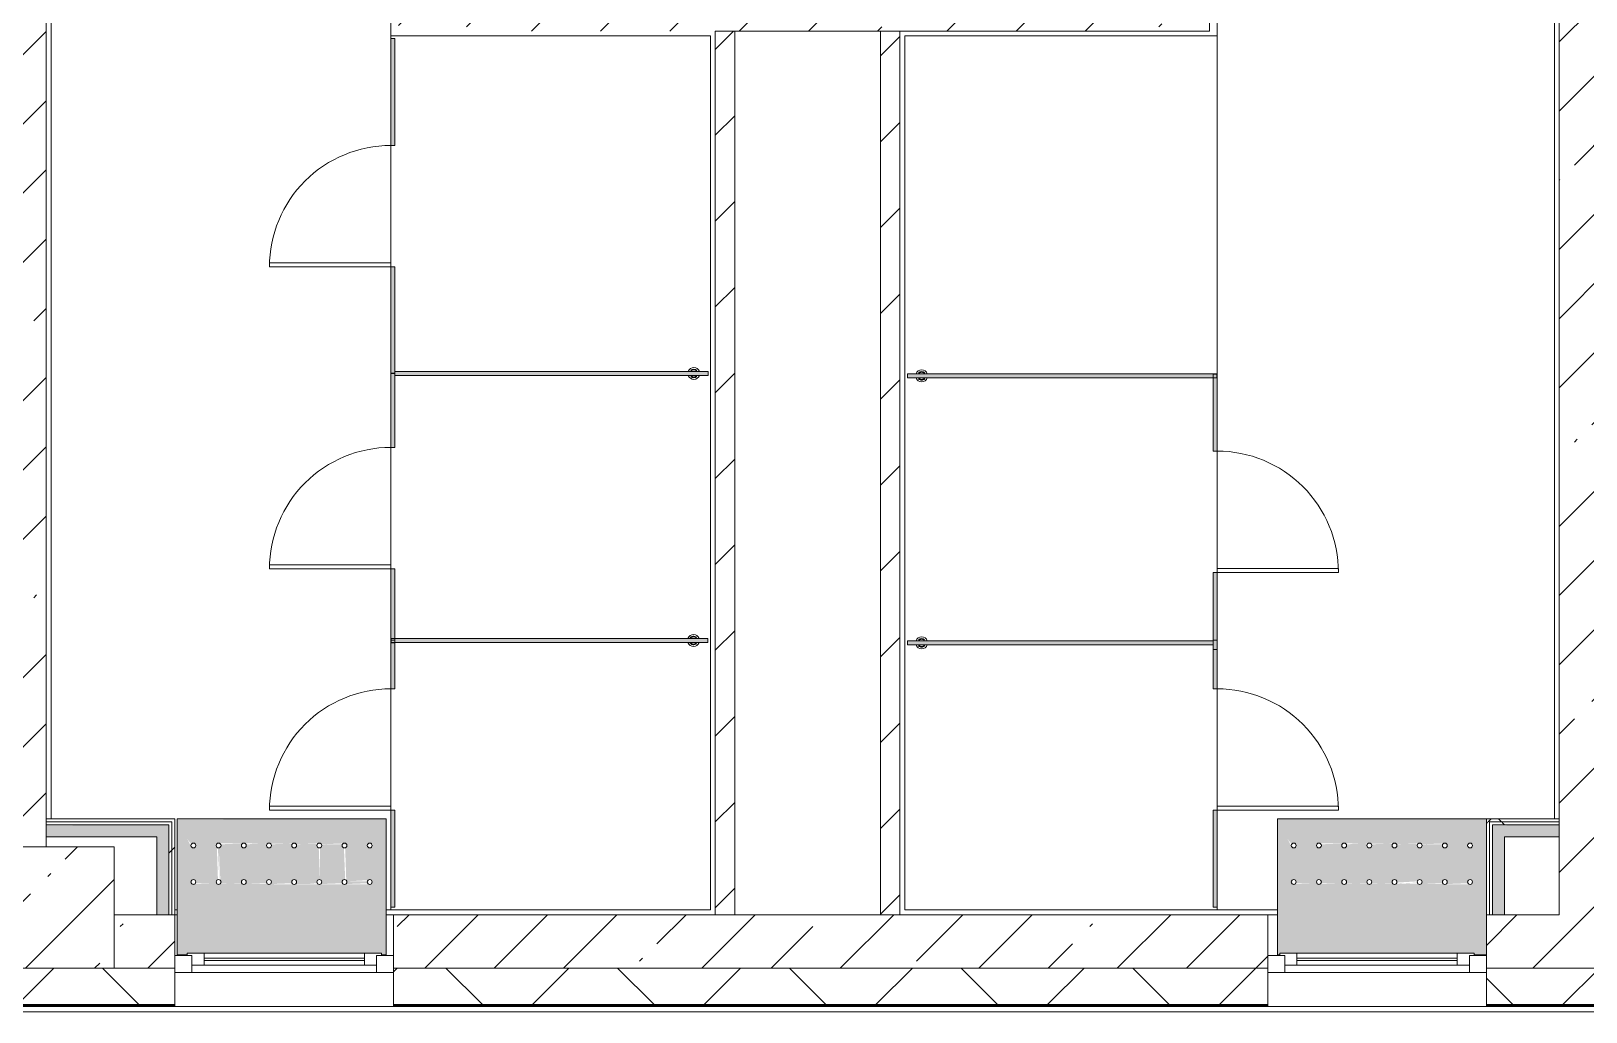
# Model space of a CAD drawing. Header units: millimetres. Extents: x 54725 to 263872, y -8553 to 29614.
# Drawn here: x 202429 to 208832, y -280 to 3760 of the extents above; entities that cross this region are included whole.
import ezdxf

# ---------------------------------------------------------------- set-up
doc = ezdxf.new("R2010")
doc.units = ezdxf.units.MM
for name, color, linetype, lineweight in [('A-DOOR-7', 7, 'Continuous', 5), ('A-GENM-4', 7, 'Continuous', 5), ('A-GLAZ-2', 7, 'Continuous', 5), ('A-WALL', 7, 'Continuous', 9), ('A-WALL-4', 7, 'Continuous', 5), ('I-WALL-3', 7, 'Continuous', 5), ('S-COLS', 7, 'Continuous', 5), ('Знаки', 7, 'Continuous', 5)]:
    doc.layers.add(name, color=color, linetype=linetype, lineweight=lineweight)
for name, color, linetype, lineweight, true_color in [('A-FLOR-1', 7, 'Continuous', 5, 0xaaaaaa), ('A-GENM-5', 7, 'Continuous', 5, 0xe2ddcd), ('I-WALL-1', 7, 'Continuous', 5, 0xe7e7e7), ('I-WALL-2', 7, 'Continuous', 9, 0xe7e7e7), ('Знаки-3', 7, 'Continuous', 5, 0xd7cfbf)]:
    doc.layers.add(name, color=color, linetype=linetype, lineweight=lineweight, true_color=true_color)
pattern_1 = [(45, (136861.56, 0), (-285.1231, 285.1231), []), (45, (137146.7, 0), (-285.1231, 285.1231), [504.031, -100.806, 16.764, -84.042])]
pattern_2 = [(45, (136861.56, 0), (-176.7767, 176.7767), [])]
pattern_3 = [(45, (136861.56, 0), (-530.33, 530.33), []), (135, (136861.56, 0), (-530.33, -530.33), [])]

# ---------------------------------------------------------------- blocks, each defined once
blk = doc.blocks.new('BSC_Колонна _Прямоугольная - 500х500-V119-Общий план 1 этажа с размещением фрагментов 1_10-1_12')
at = {"layer": 'S-COLS'}
h = blk.add_hatch(dxfattribs=at)
h.set_pattern_fill('FP_76', color=256, style=0, pattern_type=2)
h.set_pattern_definition([(45, (-65660, -150), (-285.1231, 285.1231), []), (45, (-65374.88, -150), (-285.1231, 285.1231), [504.031, -100.806, 16.764, -84.042])])
h.paths.add_polyline_path([(-1.2, -250), (250, -250), (250, 250), (-250, 250), (-250, -250)])
for p, q in [((250, 250), (-250, 250)), ((-250, 250), (-250, -250)), ((250, -250), (250, 250)), ((-250, -250), (250, -250))]:
    blk.add_line(p, q, dxfattribs=at)
blk = doc.blocks.new('120_Окно_СКБ_1Ст - 120_Окно_СКБ_1Ст 900х2500_h_-V159-Общий план 1 этажа с размещением фрагментов 1_10-1_12')
at = {"layer": 'A-GLAZ-2'}
for p, q in [((-450, -127), (-450, -57)), ((-450, -57), (-380, -57)), ((450, -57), (-450, -57)), ((-380, -57), (-380, -127)), ((380, -127), (380, -57)), ((380, -57), (450, -57)), ((450, -57), (450, -127)), ((-380, -127), (-450, -127)), ((-450, -127), (-400, -127)), ((-380, -127), (-400, -127)), ((-400, -127), (-400, -137)), ((380, -87), (-380, -87)), ((-380, -87), (-380, -127)), ((-330, -137), (-330, -87)), ((-330, -107), (330, -107)), ((330, -117), (-330, -117)), ((330, -137), (330, -87)), ((380, -127), (380, -87)), ((450, -127), (380, -127)), ((400, -127), (380, -127)), ((400, -127), (450, -127)), ((400, -137), (400, -127)), ((-400, -137), (400, -137)), ((400, -137), (-400, -137))]:
    blk.add_line(p, q, dxfattribs=at)
blk = doc.blocks.new('131_Сантехническая перегородка_Дверь_ поз_4 - СД-1-30830986-Общий план 1 этажа с размещением фрагментов 1_10-1_12')
at = {"layer": 'A-GENM-5'}
for points in [[(-190, 7.5), (-190, -8), (250, -8), (250, 8), (-190, 8)], [(750, 8), (750, -8), (1190, -8), (1190, 8), (963.2, 8)]]:
    blk.add_hatch(color=256, dxfattribs=at).paths.add_polyline_path(points)
at = {"layer": 'A-DOOR-7'}
for p, q in [((266, 508), (250, 508)), ((250, 8), (250, 508)), ((266, 8), (266, 508)), ((266, 8), (250, 8))]:
    blk.add_line(p, q, dxfattribs=at)
blk.add_arc((250, 8), 500, 360, 90, dxfattribs=at)
at = {"layer": 'A-GENM-4'}
for p, q in [((250, 8), (-190, 8)), ((-190, 8), (-190, -8)), ((250, -8), (250, 8)), ((1190, 8), (750, 8)), ((750, 8), (750, -8)), ((1190, -8), (1190, 8)), ((-190, -8), (250, -8)), ((750, -8), (1190, -8))]:
    blk.add_line(p, q, dxfattribs=at)
blk = doc.blocks.new('131_Сантехническая перегородка_Дверь - СД-1-29846662-Общий план 1 этажа с размещением фрагментов 1_10-1_12')
at = {"layer": 'A-GENM-5'}
for points in [[(0, 8), (0, -8), (317.3, -7.8), (317.3, 8), (197.1, 8)], [(817.3, -8), (1119.2, -7.8), (1119.2, 8), (817.3, 8), (817.3, -7.8)]]:
    blk.add_hatch(color=256, dxfattribs=at).paths.add_polyline_path(points)
at = {"layer": 'A-DOOR-7'}
for p, q in [((333.3, -8), (317.3, -8)), ((317.3, -8), (317.3, -508)), ((333.3, -8), (333.3, -508)), ((333.3, -508), (317.3, -508))]:
    blk.add_line(p, q, dxfattribs=at)
blk.add_arc((317.3, -8), 500, 270, 0, dxfattribs=at)
at = {"layer": 'A-GENM-4'}
for p, q in [((317.3, 8), (0, 8)), ((0, 8), (0, -8)), ((317.3, -8), (317.3, 8)), ((1134.7, 8), (817.3, 8)), ((817.3, 8), (817.3, -8)), ((1134.7, -8), (1134.7, 8)), ((0, -8), (317.3, -8)), ((817.3, -8), (1134.7, -8))]:
    blk.add_line(p, q, dxfattribs=at)
blk = doc.blocks.new('131_Сантехническая перегородка - СП-4-30850764-Общий план 1 этажа с размещением фрагментов 1_10-1_12')
at = {"layer": 'A-GENM-5'}
blk.add_hatch(color=256, dxfattribs=at).paths.add_polyline_path([(432.6, -8), (1330, -8), (1330, 8), (55.2, 8), (55.2, -8), (428.8, -8)])
at = {"layer": 'A-GENM-4'}
for p, q in [((1330, 8), (55.2, 8)), ((55.2, 8), (55.2, -8)), ((1330, -8), (1330, 8)), ((55.2, -8), (1330, -8))]:
    blk.add_line(p, q, dxfattribs=at)
at = {"layer": 'A-GENM-4', "flags": 128}
for points in [[(126.7, 8), (126.3, 8.5), (126, 9), (125.6, 9.5), (125.2, 9.9), (124.8, 10.4), (124.4, 10.8), (123.9, 11.2), (123.5, 11.6), (123, 12), (122.5, 12.3), (122, 12.7), (121.5, 13), (121, 13.3), (120.5, 13.6), (119.9, 13.8), (119.4, 14), (118.8, 14.3), (118.2, 14.4), (117.6, 14.6), (117, 14.7), (116.5, 14.9), (115.9, 14.9), (115.3, 15), (114.7, 15.1), (114.1, 15.1), (113.5, 15.1), (112.8, 15), (112.2, 15), (111.7, 14.9), (111.1, 14.8), (110.5, 14.7), (109.9, 14.5), (109.3, 14.4), (108.7, 14.2), (108.2, 13.9), (107.6, 13.7), (107.1, 13.4), (106.5, 13.2), (106, 12.9), (105.5, 12.5), (105, 12.2), (104.5, 11.8), (104.1, 11.4), (103.6, 11), (103.2, 10.6), (102.8, 10.2), (102.4, 9.7), (102, 9.3), (101.6, 8.8), (101.3, 8.3), (101.1, 8)], [(101.1, -8), (101.4, -8.5), (101.8, -9), (102.2, -9.5), (102.6, -9.9), (103, -10.4), (103.4, -10.8), (103.8, -11.2), (104.3, -11.6), (104.7, -12), (105.2, -12.3), (105.7, -12.7), (106.2, -13), (106.8, -13.3), (107.3, -13.6), (107.9, -13.8), (108.4, -14), (109, -14.3), (109.6, -14.4), (110.1, -14.6), (110.7, -14.7), (111.3, -14.9), (111.9, -14.9), (112.5, -15), (113.1, -15.1), (113.7, -15.1), (114.3, -15.1), (114.9, -15), (115.5, -15), (116.1, -14.9), (116.7, -14.8), (117.3, -14.7), (117.9, -14.5), (118.5, -14.4), (119, -14.2), (119.6, -13.9), (120.2, -13.7), (120.7, -13.4), (121.2, -13.2), (121.7, -12.9), (122.3, -12.5), (122.7, -12.2), (123.2, -11.8), (123.7, -11.4), (124.1, -11), (124.6, -10.6), (125, -10.2), (125.4, -9.7), (125.8, -9.3), (126.1, -8.8), (126.5, -8.3), (126.7, -8)]]:
    blk.add_lwpolyline(points, dxfattribs=at)
at = {"layer": 'A-GENM-4'}
for radius, start, end in [(24.6, 19.91127, 160.08873), (17.6, 45, 135), (17.6, 45, 135), (15.1, 45, 135), (24.6, 199.91127, 340.08873), (17.6, 225, 315), (17.6, 225, 315), (15.1, 225, 315)]:
    blk.add_arc((113.9, 0), radius, start, end, dxfattribs=at)
blk = doc.blocks.new('131_Сантехническая перегородка - СП-4-30850728-Общий план 1 этажа с размещением фрагментов 1_10-1_12')
at = {"layer": 'A-GENM-5'}
blk.add_hatch(color=256, dxfattribs=at).paths.add_polyline_path([(1330, -8), (1330, 8), (71.3, 8), (71.3, -8)])
at = {"layer": 'A-GENM-4'}
for p, q in [((1330, 8), (71.3, 8)), ((71.3, 8), (71.3, -8)), ((1330, -8), (1330, 8)), ((71.3, -8), (1330, -8))]:
    blk.add_line(p, q, dxfattribs=at)
at = {"layer": 'A-GENM-4', "flags": 128}
for points in [[(142.8, 8), (142.5, 8.5), (142.1, 9), (141.8, 9.5), (141.4, 9.9), (141, 10.4), (140.5, 10.8), (140.1, 11.2), (139.6, 11.6), (139.2, 12), (138.7, 12.3), (138.2, 12.7), (137.7, 13), (137.1, 13.3), (136.6, 13.6), (136.1, 13.8), (135.5, 14), (134.9, 14.3), (134.4, 14.4), (133.8, 14.6), (133.2, 14.7), (132.6, 14.9), (132, 14.9), (131.4, 15), (130.8, 15.1), (130.2, 15.1), (129.6, 15.1), (129, 15), (128.4, 15), (127.8, 14.9), (127.2, 14.8), (126.6, 14.7), (126, 14.5), (125.4, 14.4), (124.9, 14.2), (124.3, 13.9), (123.8, 13.7), (123.2, 13.4), (122.7, 13.2), (122.2, 12.9), (121.7, 12.5), (121.2, 12.2), (120.7, 11.8), (120.2, 11.4), (119.8, 11), (119.3, 10.6), (118.9, 10.2), (118.5, 9.7), (118.1, 9.3), (117.8, 8.8), (117.4, 8.3), (117.3, 8)], [(117.3, -8), (117.6, -8.5), (117.9, -9), (118.3, -9.5), (118.7, -9.9), (119.1, -10.4), (119.5, -10.8), (120, -11.2), (120.4, -11.6), (120.9, -12), (121.4, -12.3), (121.9, -12.7), (122.4, -13), (122.9, -13.3), (123.5, -13.6), (124, -13.8), (124.6, -14), (125.1, -14.3), (125.7, -14.4), (126.3, -14.6), (126.9, -14.7), (127.5, -14.9), (128.1, -14.9), (128.7, -15), (129.3, -15.1), (129.9, -15.1), (130.5, -15.1), (131.1, -15), (131.7, -15), (132.3, -14.9), (132.9, -14.8), (133.4, -14.7), (134, -14.5), (134.6, -14.4), (135.2, -14.2), (135.7, -13.9), (136.3, -13.7), (136.8, -13.4), (137.4, -13.2), (137.9, -12.9), (138.4, -12.5), (138.9, -12.2), (139.4, -11.8), (139.8, -11.4), (140.3, -11), (140.7, -10.6), (141.1, -10.2), (141.5, -9.7), (141.9, -9.3), (142.3, -8.8), (142.6, -8.3), (142.8, -8)]]:
    blk.add_lwpolyline(points, dxfattribs=at)
at = {"layer": 'A-GENM-4'}
for radius, start, end in [(24.6, 19.91127, 160.08873), (17.6, 45, 135), (17.6, 45, 135), (15.1, 45, 135), (24.6, 199.91127, 340.08873), (17.6, 225, 315), (17.6, 225, 315), (15.1, 225, 315)]:
    blk.add_arc((130, 0), radius, start, end, dxfattribs=at)
blk = doc.blocks.new('131_Сантехническая перегородка_Дверь - СД-1-30819167-Общий план 1 этажа с размещением фрагментов 1_10-1_12')
at = {"layer": 'A-GENM-5'}
for points in [[(0, 7.5), (2, 7.5), (18, 7.5), (18, -8), (305.2, -8), (305.2, 8), (0, 8)], [(805.2, -8), (1109, -8), (1109, 8), (805.2, 7.5)]]:
    blk.add_hatch(color=256, dxfattribs=at).paths.add_polyline_path(points)
at = {"layer": 'A-DOOR-7'}
for p, q in [((321.2, 508), (305.2, 508)), ((305.2, 8), (305.2, 508)), ((321.2, 8), (321.2, 508)), ((321.2, 8), (305.2, 8))]:
    blk.add_line(p, q, dxfattribs=at)
blk.add_arc((305.2, 8), 500, 360, 90, dxfattribs=at)
at = {"layer": 'A-GENM-4'}
for p, q in [((305.2, 8), (0, 8)), ((0, 8), (0, -8)), ((305.2, -8), (305.2, 8)), ((1110.4, 8), (805.2, 8)), ((805.2, 8), (805.2, -8)), ((1110.4, -8), (1110.4, 8)), ((0, -8), (305.2, -8)), ((805.2, -8), (1110.4, -8))]:
    blk.add_line(p, q, dxfattribs=at)
blk = doc.blocks.new('131_Сантехническая перегородка - СП-4-30819166-Общий план 1 этажа с размещением фрагментов 1_10-1_12')
at = {"layer": 'A-GENM-5'}
blk.add_hatch(color=256, dxfattribs=at).paths.add_polyline_path([(39.9, 8), (41.3, -8), (1330, -8), (1330, 8), (41.3, 8)])
at = {"layer": 'A-GENM-4'}
for p, q in [((1330, 8), (39.9, 8)), ((39.9, 8), (39.9, -8)), ((1330, -8), (1330, 8)), ((39.9, -8), (1330, -8))]:
    blk.add_line(p, q, dxfattribs=at)
at = {"layer": 'A-GENM-4', "flags": 128}
for points in [[(111.4, 8), (111, 8.5), (110.7, 9), (110.3, 9.5), (109.9, 9.9), (109.5, 10.4), (109.1, 10.8), (108.6, 11.2), (108.2, 11.6), (107.7, 12), (107.2, 12.3), (106.7, 12.7), (106.2, 13), (105.7, 13.3), (105.2, 13.6), (104.6, 13.8), (104, 14), (103.5, 14.3), (102.9, 14.4), (102.3, 14.6), (101.7, 14.7), (101.1, 14.9), (100.6, 14.9), (100, 15), (99.4, 15.1), (98.7, 15.1), (98.1, 15.1), (97.5, 15), (96.9, 15), (96.3, 14.9), (95.8, 14.8), (95.2, 14.7), (94.6, 14.5), (94, 14.4), (93.4, 14.2), (92.9, 13.9), (92.3, 13.7), (91.8, 13.4), (91.2, 13.2), (90.7, 12.9), (90.2, 12.5), (89.7, 12.2), (89.2, 11.8), (88.8, 11.4), (88.3, 11), (87.9, 10.6), (87.5, 10.2), (87.1, 9.7), (86.7, 9.3), (86.3, 8.8), (86, 8.3), (85.8, 8)], [(85.8, -8), (86.1, -8.5), (86.5, -9), (86.9, -9.5), (87.2, -9.9), (87.6, -10.4), (88.1, -10.8), (88.5, -11.2), (89, -11.6), (89.4, -12), (89.9, -12.3), (90.4, -12.7), (90.9, -13), (91.5, -13.3), (92, -13.6), (92.6, -13.8), (93.1, -14), (93.7, -14.3), (94.3, -14.4), (94.8, -14.6), (95.4, -14.7), (96, -14.9), (96.6, -14.9), (97.2, -15), (97.8, -15.1), (98.4, -15.1), (99, -15.1), (99.6, -15), (100.2, -15), (100.8, -14.9), (101.4, -14.8), (102, -14.7), (102.6, -14.5), (103.2, -14.4), (103.7, -14.2), (104.3, -13.9), (104.8, -13.7), (105.4, -13.4), (105.9, -13.2), (106.4, -12.9), (106.9, -12.5), (107.4, -12.2), (107.9, -11.8), (108.4, -11.4), (108.8, -11), (109.3, -10.6), (109.7, -10.2), (110.1, -9.7), (110.5, -9.3), (110.8, -8.8), (111.2, -8.3), (111.4, -8)]]:
    blk.add_lwpolyline(points, dxfattribs=at)
at = {"layer": 'A-GENM-4'}
for radius, start, end in [(24.6, 19.91127, 160.08873), (17.6, 45, 135), (17.6, 45, 135), (15.1, 45, 135), (24.6, 199.91127, 340.08873), (17.6, 225, 315), (17.6, 225, 315), (15.1, 225, 315)]:
    blk.add_arc((98.6, 0), radius, start, end, dxfattribs=at)
blk = doc.blocks.new('131_Сантехническая перегородка - СП-4-29831414-Общий план 1 этажа с размещением фрагментов 1_10-1_12')
at = {"layer": 'A-GENM-5'}
blk.add_hatch(color=256, dxfattribs=at).paths.add_polyline_path([(98.7, 8), (25.5, 8), (25.5, -8), (1330, -8), (1330, 8)])
at = {"layer": 'A-GENM-4'}
for p, q in [((1330, 8), (25.5, 8)), ((25.5, 8), (25.5, -8)), ((1330, -8), (1330, 8)), ((25.5, -8), (1330, -8))]:
    blk.add_line(p, q, dxfattribs=at)
at = {"layer": 'A-GENM-4', "flags": 128}
for points in [[(97, 8), (96.7, 8.5), (96.3, 9), (95.9, 9.5), (95.5, 9.9), (95.1, 10.4), (94.7, 10.8), (94.3, 11.2), (93.8, 11.6), (93.3, 12), (92.9, 12.3), (92.4, 12.7), (91.8, 13), (91.3, 13.3), (90.8, 13.6), (90.2, 13.8), (89.7, 14), (89.1, 14.3), (88.5, 14.4), (88, 14.6), (87.4, 14.7), (86.8, 14.9), (86.2, 14.9), (85.6, 15), (85, 15.1), (84.4, 15.1), (83.8, 15.1), (83.2, 15), (82.6, 15), (82, 14.9), (81.4, 14.8), (80.8, 14.7), (80.2, 14.5), (79.6, 14.4), (79.1, 14.2), (78.5, 13.9), (77.9, 13.7), (77.4, 13.4), (76.9, 13.2), (76.4, 12.9), (75.8, 12.5), (75.3, 12.2), (74.9, 11.8), (74.4, 11.4), (74, 11), (73.5, 10.6), (73.1, 10.2), (72.7, 9.7), (72.3, 9.3), (72, 8.8), (71.6, 8.3), (71.4, 8)], [(71.4, -8), (71.8, -8.5), (72.1, -9), (72.5, -9.5), (72.9, -9.9), (73.3, -10.4), (73.7, -10.8), (74.1, -11.2), (74.6, -11.6), (75.1, -12), (75.6, -12.3), (76.1, -12.7), (76.6, -13), (77.1, -13.3), (77.6, -13.6), (78.2, -13.8), (78.7, -14), (79.3, -14.3), (79.9, -14.4), (80.5, -14.6), (81.1, -14.7), (81.6, -14.9), (82.2, -14.9), (82.8, -15), (83.4, -15.1), (84, -15.1), (84.6, -15.1), (85.2, -15), (85.8, -15), (86.4, -14.9), (87, -14.8), (87.6, -14.7), (88.2, -14.5), (88.8, -14.4), (89.4, -14.2), (89.9, -13.9), (90.5, -13.7), (91, -13.4), (91.6, -13.2), (92.1, -12.9), (92.6, -12.5), (93.1, -12.2), (93.6, -11.8), (94, -11.4), (94.5, -11), (94.9, -10.6), (95.3, -10.2), (95.7, -9.7), (96.1, -9.3), (96.5, -8.8), (96.8, -8.3), (97, -8)]]:
    blk.add_lwpolyline(points, dxfattribs=at)
at = {"layer": 'A-GENM-4'}
for radius, start, end in [(24.6, 19.91127, 160.08873), (17.6, 27.18968, 135), (17.6, 27.18968, 135), (15.1, 45, 135), (24.6, 199.91127, 340.08873), (17.6, 225, 332.81032), (17.6, 225, 332.81032), (15.1, 225, 315)]:
    blk.add_arc((84.2, 0), radius, start, end, dxfattribs=at)
blk = doc.blocks.new('131_Сантехническая перегородка_Дверь_сдвиг_ - СД-1-30823593-Общий план 1 этажа с размещением фрагментов 1_10-1_12')
at = {"layer": 'A-GENM-5'}
for points in [[(0, -8), (400, -8), (400, 8), (0, 8)], [(900, -8), (1089, -8), (1089, 8), (900, 8)]]:
    blk.add_hatch(color=256, dxfattribs=at).paths.add_polyline_path(points)
at = {"layer": 'A-DOOR-7'}
for p, q in [((416, 508), (400, 508)), ((400, 8), (400, 508)), ((416, 8), (416, 508)), ((416, 8), (400, 8))]:
    blk.add_line(p, q, dxfattribs=at)
blk.add_arc((400, 8), 500, 360, 90, dxfattribs=at)
at = {"layer": 'A-GENM-4'}
for p, q in [((400, 8), (0, 8)), ((0, 8), (0, -8)), ((400, -8), (400, 8)), ((1100, 8), (900, 8)), ((900, 8), (900, -8)), ((1100, -8), (1100, 8)), ((0, -8), (400, -8)), ((900, -8), (1100, -8))]:
    blk.add_line(p, q, dxfattribs=at)
blk = doc.blocks.new('131_Сантехническая перегородка_Дверь_сдвиг_ - СД-1-30819161-Общий план 1 этажа с размещением фрагментов 1_10-1_12')
at = {"layer": 'A-GENM-5'}
for points in [[(0, -8), (400, -8), (400, 8), (0, 8)], [(900, -8), (1061.8, -7.8), (1061.8, 8), (900, 8)]]:
    blk.add_hatch(color=256, dxfattribs=at).paths.add_polyline_path(points)
at = {"layer": 'A-DOOR-7'}
for p, q in [((416, -8), (400, -8)), ((400, -8), (400, -508)), ((416, -8), (416, -508)), ((416, -508), (400, -508))]:
    blk.add_line(p, q, dxfattribs=at)
blk.add_arc((400, -8), 500, 270, 0, dxfattribs=at)
at = {"layer": 'A-GENM-4'}
for p, q in [((400, 8), (0, 8)), ((0, 8), (0, -8)), ((400, -8), (400, 8)), ((1100, 8), (900, 8)), ((900, 8), (900, -8)), ((1100, -8), (1100, 8)), ((0, -8), (400, -8)), ((900, -8), (1100, -8))]:
    blk.add_line(p, q, dxfattribs=at)
blk = doc.blocks.new('Зашивка радиатора_ СУ - Зашивка радиатора  М15-33170478-Общий план 1 этажа с размещением фрагментов 1_10-1_12')
at = {"layer": 'Знаки-3'}
h = blk.add_hatch(color=256, dxfattribs=at)
h.paths.add_polyline_path([(490, 380.1), (449, 380.1), (449, 373.6), (-351, 373.6), (-351, 380.1), (-370, 380.1), (-370, -179.9), (490, -176.1), (490, 215.6)])
h.paths.add_polyline_path([(-208.9, 77.8), (-204.6, 88.8), (-209.4, 89), (-294.3, 85.4), (-293.3, 77.8)])
h.paths.add_polyline_path([(8.2, 90.4), (431.9, 85.4), (431.9, 75.4), (423.2, 70.4), (414.6, 75.4), (414.6, 85.4), (413.6, 89), (328.2, 85.4), (328.2, 75.4), (322.1, 70.7), (326.6, -62.6), (329.2, -72.2), (322.1, -79.3), (316.9, -79.3), (-207.9, -74.6), (-207.9, -64.6), (-201.8, -59.6), (-206.3, 73.3), (-208.9, 77.8), (-296.3, 73), (-305.6, 70.7), (-312.7, 77.8), (-310.1, 87.4), (-300.4, 90), (5.7, 90)])
h.paths.add_polyline_path([(-98.1, 70.7), (-105.2, 77.8), (-102.6, 87.4), (-105.7, 89), (-190.6, 85.4), (-190.6, 75.4), (-199.3, 70.4), (-201.8, 70.7), (-196.7, -60), (-189.6, -67.1), (-192.2, -76.7), (-189.3, -78.3), (-104.2, -74.6), (-104.2, -64.6), (-98.1, -59.6)])
h.paths.add_polyline_path([(316.9, -60), (322.1, -60), (316.9, 70.7)])
h.paths.add_polyline_path([(-48.6, 89), (-86.8, 85.4), (-86.8, 75.4), (-95.5, 70.4), (-98.1, 70.7), (-92.9, -60), (-85.8, -67.1), (-88.4, -76.7), (-85.5, -78.3), (-0.4, -74.6), (-0.4, -64.6), (8.2, -59.6), (16.9, -64.6), (16.9, -74.6), (17.9, -78.3), (103.3, -74.6), (103.3, -64.6), (112, -59.6), (120.7, -64.6), (120.7, -74.6), (121.7, -78.3), (207.1, -74.6), (207.1, -64.6), (215.7, -59.6), (224.4, -64.6), (224.4, -74.6), (225.4, -78.3), (310.8, -74.6), (310.8, -64.6), (316.9, -60), (312.4, 73.3), (309.8, 82.9), (309.8, 89), (224.4, 85.4), (224.4, 75.4), (213.5, 70.6), (207.1, 75.4), (207.1, 85.4), (206.1, 89), (120.7, 85.4), (120.7, 75.4), (112, 70.4), (103.3, 75.4), (103.3, 85.4), (102, 89), (16.9, 85.4), (16.9, 75.4), (8.2, 70.4), (-0.4, 75.4), (-0.4, 85.4), (-1.8, 89)])
h.paths.add_polyline_path([(-305.6, -60), (-295.9, -62.6), (-293.3, -72.2), (-300.4, -79.3), (-310.1, -76.7), (-316.7, -76.7), (-308, -61)])
h.paths.add_polyline_path([(423.2, -59.6), (431.9, -64.6), (447.8, -96.5), (431.9, -74.6), (423.2, -79.6), (414.6, -74.6), (414.6, -64.6), (420.7, -60)])
at = {"layer": 'Знаки'}
for p, q in [((-351, 380.1), (-370, 380.1)), ((-370, 380.1), (-370, -179.9)), ((490, 380.1), (449, 380.1)), ((490, -179.9), (490, 380.1)), ((-370, -179.9), (490, -179.9))]:
    blk.add_line(p, q, dxfattribs=at)
for centre, start, end in [((-303, 80.4), 0, 180), ((-303, 80.4), 180, 0), ((-199.3, 80.4), 0, 180), ((-199.3, 80.4), 180, 0), ((-95.5, 80.4), 0, 180), ((-95.5, 80.4), 180, 360), ((8.2, 80.4), 0, 180), ((8.2, 80.4), 180, 0), ((112, 80.4), 0, 180), ((112, 80.4), 180, 0), ((215.7, 80.4), 0, 180), ((215.7, 80.4), 180, 0), ((319.5, 80.4), 0, 180), ((319.5, 80.4), 180, 0), ((423.2, 80.4), 0, 180), ((423.2, 80.4), 180, 0), ((-303, -69.6), 0, 180), ((-199.3, -69.6), 0, 180), ((-95.5, -69.6), 0, 180), ((8.2, -69.6), 0, 180), ((112, -69.6), 0, 180), ((215.7, -69.6), 0, 180), ((319.5, -69.6), 0, 180), ((423.2, -69.6), 0, 180), ((-303, -69.6), 180, 0), ((-199.3, -69.6), 180, 0), ((-95.5, -69.6), 180, 0), ((8.2, -69.6), 180, 0), ((112, -69.6), 180, 0), ((215.7, -69.6), 180, 0), ((319.5, -69.6), 180, 0), ((423.2, -69.6), 180, 0)]:
    blk.add_arc(centre, 10, start, end, dxfattribs=at)
blk = doc.blocks.new('Зашивка радиатора_ СУ - Зашивка радиатора  М15-V320-Общий план 1 этажа с размещением фрагментов 1_10-1_12')
at = {"layer": 'Знаки-3'}
h = blk.add_hatch(color=256, dxfattribs=at)
h.paths.add_polyline_path([(-370, 380.1), (-369.8, -179.9), (490, -179.9), (490, 380.1), (480, 380.1), (479.2, 373.6), (-320, 373.6), (-320, 380.1)])
h.paths.add_polyline_path([(-303, 90.4), (-300.4, 90), (431.9, 85.4), (431.9, 75.4), (423.2, 70.4), (414.6, 75.4), (415, 85.8), (413.6, 89), (328.2, 85.4), (328.2, 75.4), (319.5, 70.4), (310.8, 75.4), (310.8, 85.4), (309.8, 89), (224.4, 85.4), (224.4, 75.4), (215.7, 70.4), (207.1, 75.4), (207.1, 85.4), (206.1, 89), (120.7, 85.4), (120.7, 75.4), (112, 70.4), (103.3, 75.4), (103.3, 85.4), (102, 89), (16.9, 85.4), (16.9, 75.4), (8.2, 70.4), (-0.4, 75.4), (-1.4, 82.9), (-85.8, 77.8), (-92.9, 70.7), (-102.6, 73.3), (-105.2, 82.9), (-105.7, 89), (-190.6, 85.4), (-190.6, 75.4), (-199.3, 70.4), (-208, 75.5), (-207.9, 85.4), (-209.4, 89), (-294.3, 85.4), (-294.3, 75.4), (-303, 70.4), (-311.7, 75.5), (-311.7, 85.4), (-305.6, 90)])
h.paths.add_polyline_path([(3.2, 89), (-86.8, 85.4), (-85.8, 82.9), (1.2, 87.4), (2.9, 88.8)])
h.paths.add_polyline_path([(322.1, -60), (329.2, -67.1), (326.6, -76.7), (316.9, -79.3), (-207.9, -74.6), (-207.9, -64.6), (-199.3, -59.6), (-190.6, -64.6), (-190.6, -74.6), (-189.3, -78.3), (-104.2, -74.6), (-104.2, -64.6), (-95.5, -59.6), (-86.8, -64.6), (-86.8, -74.6), (-85.5, -78.3), (-0.4, -74.6), (-0.4, -64.6), (8.2, -59.6), (16.9, -64.6), (16.9, -74.6), (17.9, -78.3), (103.3, -74.6), (103.3, -64.6), (112, -59.6), (120.7, -64.6), (120.7, -74.6), (121.7, -78.3), (207.1, -74.6), (207.1, -64.6), (215.7, -59.6), (224.4, -64.6), (224.4, -74.6), (225.4, -78.3), (310.8, -74.6), (310.8, -64.6), (319.5, -59.6)])
h.paths.add_polyline_path([(-305.6, -60), (-295.9, -62.6), (-293.3, -72.2), (-300.4, -79.3), (-310.1, -76.7), (-316.7, -76.7), (-308, -61)])
h.paths.add_polyline_path([(423.2, -59.6), (431.9, -64.6), (447.8, -96.5), (431.9, -74.6), (423.2, -79.6), (414.6, -74.6), (414.6, -64.6), (420.7, -60)])
at = {"layer": 'Знаки'}
for p, q in [((-320, 380.1), (-370, 380.1)), ((490, 380.1), (480, 380.1)), ((490, -179.9), (490, 380.1)), ((-370, -179.9), (490, -179.9))]:
    blk.add_line(p, q, dxfattribs=at)
for centre, start, end in [((-303, 80.4), 0, 180), ((-303, 80.4), 180, 0), ((-199.3, 80.4), 0, 180), ((-199.3, 80.4), 180, 0), ((-95.5, 80.4), 0, 180), ((-95.5, 80.4), 180, 360), ((8.2, 80.4), 0, 180), ((8.2, 80.4), 180, 0), ((112, 80.4), 0, 180), ((112, 80.4), 180, 0), ((215.7, 80.4), 0, 180), ((215.7, 80.4), 180, 0), ((319.5, 80.4), 0, 180), ((319.5, 80.4), 180, 0), ((423.2, 80.4), 0, 180), ((423.2, 80.4), 180, 0), ((-303, -69.6), 0, 180), ((-199.3, -69.6), 0, 180), ((-95.5, -69.6), 0, 180), ((8.2, -69.6), 0, 180), ((112, -69.6), 0, 180), ((215.7, -69.6), 0, 180), ((319.5, -69.6), 0, 180), ((423.2, -69.6), 0, 180), ((-303, -69.6), 180, 0), ((-199.3, -69.6), 180, 0), ((-95.5, -69.6), 180, 0), ((8.2, -69.6), 180, 0), ((112, -69.6), 180, 0), ((215.7, -69.6), 180, 0), ((319.5, -69.6), 180, 0), ((423.2, -69.6), 180, 0)]:
    blk.add_arc(centre, 10, start, end, dxfattribs=at)

msp = doc.modelspace()

# ---------------------------------------------------------------- hatches: boundary and pattern name
at = {"layer": 'A-WALL-4'}
h = msp.add_hatch(dxfattribs=at)
h.set_pattern_fill('FP_84', color=256, style=0, pattern_type=2)
h.set_pattern_definition([(45, (136861.56, 0), (-353.5534, 353.5534), []), (135, (136861.56, 0), (-353.5534, -353.5534), [])])
h.paths.add_polyline_path([(207240, -250), (207521.6, -250), (207521.6, -100), (203921.6, -100), (203921.6, -250), (205142.4, -250)])
h.paths.add_polyline_path([(209141.6, -250), (209141.6, -100), (208421.6, -101.8), (208421.6, -250)])
h.paths.add_polyline_path([(210841.6, -250), (212561.6, -250), (212561.6, -100), (210841.6, -100)])
h.paths.add_polyline_path([(201121.6, -250), (201121.6, -100), (200571.6, -100), (200571.6, -250), (200947.2, -250)])
h.paths.add_polyline_path([(196121.6, -250), (196871.6, -250), (196871.6, -100), (196121.6, -100), (196121.6, -132.4)])
h.paths.add_polyline_path([(198471.6, -250), (198471.6, -100), (197771.6, -100), (197771.6, -250)])
h.paths.add_polyline_path([(194021.6, -250), (194021.6, -100), (193271.6, -100), (193271.6, -250)])
h.paths.add_polyline_path([(203021.6, -250), (203021.6, -100), (202021.6, -100), (202021.6, -250)])
h.paths.add_polyline_path([(186263.9, -250), (186633.1, -250), (186633.1, -100), (185921.6, -100), (185921.6, -250)])
h.paths.add_polyline_path([(185021.6, -250), (185021.6, -100), (184271.6, -100), (184271.6, -250)])
h.paths.add_polyline_path([(190171.6, -250), (190171.6, -100), (188733.1, -100), (188733.1, -250)])
h.paths.add_polyline_path([(181171.6, -250), (181171.6, -100), (179599.1, -100), (179599.1, -250), (179971.1, -250)])
h.paths.add_polyline_path([(170731.6, -250), (170731.6, -100), (169871.6, -100), (169871.6, -250)])
h.paths.add_polyline_path([(176801.6, -250), (177499.1, -250), (177499.1, -100), (176801.6, -100), (176801.6, -180.4)])
h.paths.add_polyline_path([(174851.6, -250), (175901.6, -250), (175901.6, -100), (174851.6, -100), (174851.6, -185.3)])
h.paths.add_polyline_path([(167071.6, -250), (167071.6, -100), (166071.3, -100), (166071.3, -250)])
h.paths.add_polyline_path([(172831.6, -250), (173951.6, -250), (173951.6, -100), (172831.6, -100), (172831.6, -190.3)])
h.paths.add_polyline_path([(164171.6, -250), (165171.3, -250), (165171.3, -100), (164171.6, -100), (164171.6, -211.8)])
h.paths.add_polyline_path([(163271.6, -250), (163271.6, -100), (162296.6, -100), (162296.6, -250), (163190.3, -250)])
h.paths.add_polyline_path([(159496.6, -250), (159496.6, -100), (158471.6, -100), (158471.6, -250), (158995.1, -250)])
h.paths.add_polyline_path([(157571.6, -250), (157571.6, -100), (156221.6, -100), (156221.6, -250), (156897.4, -250)])
h.paths.add_polyline_path([(153371.6, -250), (154121.6, -250), (154121.6, -100), (153371.6, -100), (153371.6, -238.7)])
h.paths.add_polyline_path([(152471.6, -250), (152471.6, -100), (151721.6, -100), (151721.6, -250)])
h.paths.add_polyline_path([(148871.6, -250), (149621.6, -248), (149621.6, -100), (148871.6, -100), (148871.6, -249.9)])
h.paths.add_polyline_path([(136971.6, -250), (140591.6, -250), (140591.6, -100), (136601.6, -100), (136601.6, -250), (136751.6, -250)])
h.paths.add_polyline_path([(143691.6, -250), (145121.3, -250), (145121.3, -100), (143691.6, -100), (143691.6, -115.9)])
h.paths.add_polyline_path([(146021.3, -250), (146771.6, -250), (146771.6, -100), (146021.3, -100), (146021.3, -115.9)])
at = {"layer": 'I-WALL-1'}
for points in [[(202996.6, 440.5), (202996.6, 490.5), (202491.6, 487.1), (202491.6, 440.5), (202946.6, 440.5)], [(208446.6, 120), (208496.6, 120), (208496.6, 440.5), (208446.6, 440.5), (208446.6, 140)]]:
    msp.add_hatch(color=256, dxfattribs=at).paths.add_polyline_path(points)
at = {"layer": 'I-WALL-2'}
for points in [[(208496.6, 440.5), (208721.6, 440.5), (208720.8, 490.5), (208446.6, 487.1), (208446.6, 440.5)], [(202946.6, 120), (202996.6, 120), (202996.6, 440.5), (202946.6, 440.5)]]:
    msp.add_hatch(color=256, dxfattribs=at).paths.add_polyline_path(points)
at = {"layer": 'I-WALL-3'}
h = msp.add_hatch(dxfattribs=at)
h.set_pattern_fill('FP_61', color=256, style=0, pattern_type=2)
h.set_pattern_definition(pattern_1)
h.paths.add_polyline_path([(208813.2, -100), (208941.6, -100), (208941.6, 7900), (208721.6, 7900), (208721.6, -100)])
h = msp.add_hatch(dxfattribs=at)
h.set_pattern_fill('FP_61', color=256, style=0, pattern_type=2)
h.set_pattern_definition(pattern_1)
h.paths.add_polyline_path([(202271.6, 400), (202491.6, 400), (202491.6, 7400), (202271.6, 7400), (202271.6, 487.1)])
h = msp.add_hatch(dxfattribs=at)
h.set_pattern_fill('FP_61', color=256, style=0, pattern_type=2)
h.set_pattern_definition(pattern_1)
h.paths.add_polyline_path([(205246.6, 3760), (207281.6, 3760), (207281.6, 3980), (203941.6, 3980), (203941.6, 3760), (205226.6, 3760)])
h = msp.add_hatch(dxfattribs=at)
h.set_pattern_fill('FP_82', color=256, style=0, pattern_type=2)
h.set_pattern_definition(pattern_2)
h.paths.add_polyline_path([(205246.6, 120), (205326.6, 120), (205326.6, 3760), (205246.6, 3760), (205246.6, 213.8)])
h = msp.add_hatch(dxfattribs=at)
h.set_pattern_fill('FP_82', color=256, style=0, pattern_type=2)
h.set_pattern_definition(pattern_2)
h.paths.add_polyline_path([(206006.6, 120), (206006.6, 3760), (205926.6, 3760), (205926.6, 120)])
h = msp.add_hatch(dxfattribs=at)
h.set_pattern_fill('FP_190', color=256, style=0, pattern_type=2)
h.set_pattern_definition(pattern_3)
h.paths.add_polyline_path([(208721.6, 503), (208721.6, 515.5), (208421.6, 515.5), (208421.6, 503), (208721.2, 503)])
h = msp.add_hatch(dxfattribs=at)
h.set_pattern_fill('FP_190', color=256, style=0, pattern_type=2)
h.set_pattern_definition(pattern_3)
h.paths.add_polyline_path([(202996.6, 120), (203009.1, 120), (203009.1, 490.5), (202996.6, 487.1), (202996.6, 440.5)])
h = msp.add_hatch(dxfattribs=at)
h.set_pattern_fill('FP_190', color=256, style=0, pattern_type=2)
h.set_pattern_definition(pattern_3)
h.paths.add_polyline_path([(203009.1, 120), (203021.6, 120), (203021.6, 503), (203009.1, 503), (203009.1, 440.5)])
h = msp.add_hatch(dxfattribs=at)
h.set_pattern_fill('FP_190', color=256, style=0, pattern_type=2)
h.set_pattern_definition(pattern_3)
h.paths.add_polyline_path([(208421.6, 120), (208434.1, 120), (208434.1, 503), (208421.6, 499.5), (208421.6, 140)])
h = msp.add_hatch(dxfattribs=at)
h.set_pattern_fill('FP_190', color=256, style=0, pattern_type=2)
h.set_pattern_definition(pattern_3)
h.paths.add_polyline_path([(208434.1, 490.5), (208721.6, 490.5), (208721.2, 503), (208434.1, 499.5)])
h = msp.add_hatch(dxfattribs=at)
h.set_pattern_fill('FP_61', color=256, style=0, pattern_type=2)
h.set_pattern_definition(pattern_1)
h.paths.add_polyline_path([(207240, -100), (207521.6, -100), (207521.6, 120), (203921.6, 120), (203921.6, -100), (205142.4, -100)])
h.paths.add_polyline_path([(202771.6, -100), (203021.6, -100), (203021.6, 120), (202771.6, 120), (202771.6, -48)])
h.paths.add_polyline_path([(208474.6, -100), (208721.6, -100), (208721.6, 120), (208421.6, 120), (208421.6, -100), (208474.1, -100)])

# ---------------------------------------------------------------- linework, layer by layer
at = {"layer": 'A-FLOR-1'}
for p, q in [((203910.6, 7660), (203910.6, 3729)), ((207312.6, 2347.5), (207312.6, 7660)), ((208701.6, 515.6), (208701.6, 7660)), ((202511.6, 7380), (202511.6, 515.5)), ((205226.6, 3740), (203910.6, 3740)), ((205226.6, 140), (205226.6, 3740)), ((206026.6, 3740), (206026.6, 140)), ((207312.6, 3740), (206026.6, 3740)), ((203910.6, 2789), (203910.6, 3289)), ((203910.6, 1545.2), (203910.6, 2045.2)), ((207312.6, 2030.1), (207312.6, 1530.1)), ((203910.6, 551), (203910.6, 1051)), ((207312.6, 1051), (207312.6, 551)), ((208421.6, 515.6), (208701.6, 515.6)), ((203021.6, 140), (203030.6, 140)), ((203890.6, 140), (205226.6, 140)), ((203910.6, 140), (203910.6, 151)), ((206026.6, 140), (207561.6, 140)), ((207312.6, 151), (207312.6, 140))]:
    msp.add_line(p, q, dxfattribs=at)
at = {"layer": 'A-WALL'}
for p, q in [((205326.6, 3760), (205246.6, 3760)), ((206006.6, 3760), (205926.6, 3760)), ((208721.6, 440.5), (208721.6, 515.5)), ((203009.1, 503), (202491.6, 503)), ((202996.6, 490.5), (202491.6, 490.5)), ((202996.6, 490.5), (202996.6, 120)), ((203009.1, 503), (203009.1, 120)), ((208434.1, 503), (208434.1, 120)), ((208434.1, 503), (208721.6, 503)), ((208446.6, 490.5), (208446.6, 120)), ((208446.6, 490.5), (208721.6, 490.5)), ((205246.6, 120), (205326.6, 120)), ((205926.6, 120), (206006.6, 120)), ((203021.6, -100), (202771.6, -100)), ((207521.6, -100), (203921.6, -100)), ((208721.6, -100), (208421.6, -100)), ((202021.6, -250), (203021.6, -250)), ((202021.6, -253), (203021.6, -253)), ((203921.6, -250), (207521.6, -250)), ((203921.6, -253), (207521.6, -253)), ((208421.6, -250), (209141.6, -250)), ((208421.6, -253), (209141.6, -253))]:
    msp.add_line(p, q, dxfattribs=at)
at = {"layer": 'A-WALL-4'}
for p, q in [((203021.6, -258), (203021.6, -100)), ((203921.6, -100), (203921.6, -258)), ((207521.6, -258), (207521.6, -100)), ((208421.6, -100), (208421.6, -258)), ((208941.6, -100), (208721.6, -100)), ((209141.6, -280), (136571.6, -280)), ((201121.6, -258), (209141.6, -258))]:
    msp.add_line(p, q, dxfattribs=at)
at = {"layer": 'I-WALL-3'}
for p, q in [((208721.6, 7900), (208721.6, 515.5)), ((207281.6, 3760), (207281.6, 7680)), ((202491.6, 400), (202491.6, 7400)), ((205246.6, 3760), (205246.6, 120)), ((205326.6, 3760), (205926.6, 3760)), ((205326.6, 120), (205326.6, 3760)), ((205926.6, 3760), (205926.6, 120)), ((206006.6, 3760), (207281.6, 3760)), ((206006.6, 120), (206006.6, 3760)), ((203021.6, 515.5), (202491.6, 515.5)), ((203021.6, -100), (203021.6, 515.5)), ((208421.6, 515.5), (208421.6, -100)), ((208721.6, 515.5), (208421.6, 515.5)), ((202491.6, 440.5), (202946.6, 440.5)), ((202946.6, 440.5), (202946.6, 120)), ((208496.6, 120), (208496.6, 440.5)), ((208496.6, 440.5), (208721.6, 440.5)), ((208721.6, 440.5), (208721.6, 120)), ((203030.6, 120), (202771.6, 120)), ((205246.6, 120), (203890.6, 120)), ((203921.6, 120), (203921.6, -100)), ((205926.6, 120), (205326.6, 120)), ((207561.6, 120), (206006.6, 120)), ((207521.6, -100), (207521.6, 120)), ((208421.6, 120), (208721.6, 120))]:
    msp.add_line(p, q, dxfattribs=at)

# ---------------------------------------------------------------- block references
at = {"layer": 'A-GENM-4'}
for name, p, rotation in [('131_Сантехническая перегородка_Дверь_ поз_4 - СД-1-30830986-Общий план 1 этажа с размещением фрагментов 1_10-1_12', (203918.6, 2539), 89.99999999997657), ('131_Сантехническая перегородка - СП-4-30819166-Общий план 1 этажа с размещением фрагментов 1_10-1_12', (205256.9, 2350), 180), ('131_Сантехническая перегородка_Дверь - СД-1-30819167-Общий план 1 этажа с размещением фрагментов 1_10-1_12', (203918.6, 1240), 89.99999999997657), ('131_Сантехническая перегородка_Дверь - СД-1-29846662-Общий план 1 этажа с размещением фрагментов 1_10-1_12', (207304.6, 1212.8), 90.00000000002345), ('131_Сантехническая перегородка_Дверь_сдвиг_ - СД-1-30823593-Общий план 1 этажа с размещением фрагментов 1_10-1_12', (203918.6, 151), 89.99999999997657), ('131_Сантехническая перегородка - СП-4-29831414-Общий план 1 этажа с размещением фрагментов 1_10-1_12', (205241.1, 1250), 180), ('131_Сантехническая перегородка_Дверь_сдвиг_ - СД-1-30819161-Общий план 1 этажа с размещением фрагментов 1_10-1_12', (207304.6, 151), 90.00000000002345)]:
    msp.add_blockref(name, p, dxfattribs=dict(at, rotation=rotation))
for name, p in [('131_Сантехническая перегородка - СП-4-30850764-Общий план 1 этажа с размещением фрагментов 1_10-1_12', (205982.4, 2340)), ('131_Сантехническая перегородка - СП-4-30850728-Общий план 1 этажа с размещением фрагментов 1_10-1_12', (205966.2, 1240))]:
    msp.add_blockref(name, p, dxfattribs=at)
at = {"layer": 'A-GLAZ-2', "rotation": 180}
for p in [(203471.6, -175), (207971.6, -175)]:
    msp.add_blockref('120_Окно_СКБ_1Ст - 120_Окно_СКБ_1Ст 900х2500_h_-V159-Общий план 1 этажа с размещением фрагментов 1_10-1_12', p, dxfattribs=at)
at = {"layer": 'S-COLS'}
msp.add_blockref('BSC_Колонна _Прямоугольная - 500х500-V119-Общий план 1 этажа с размещением фрагментов 1_10-1_12', (202521.6, 150), dxfattribs=at)
at = {"layer": 'Знаки', "rotation": 180}
for name, p in [('Зашивка радиатора_ СУ - Зашивка радиатора  М15-33170478-Общий план 1 этажа с размещением фрагментов 1_10-1_12', (203520.6, 335.6)), ('Зашивка радиатора_ СУ - Зашивка радиатора  М15-V320-Общий план 1 этажа с размещением фрагментов 1_10-1_12', (208051.6, 335.6))]:
    msp.add_blockref(name, p, dxfattribs=at)

doc.saveas('drawing.dxf')
